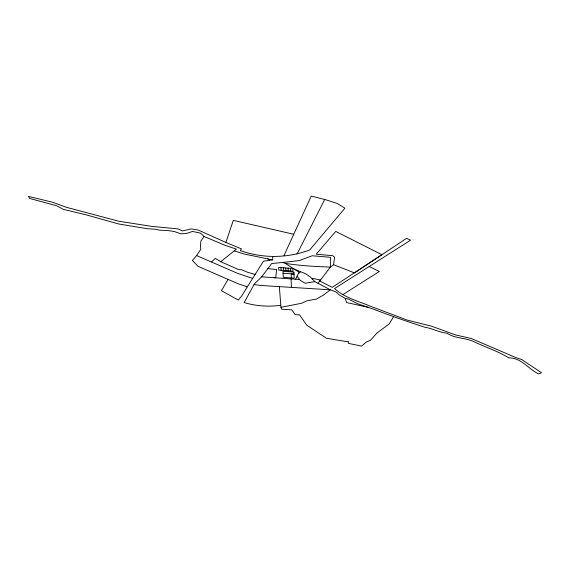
<?xml version="1.0" encoding="UTF-8"?>
<svg xmlns="http://www.w3.org/2000/svg" width="570" height="570" viewBox="0 0 570 570"><rect width="100%" height="100%" fill="white"/><g stroke="black" fill="none" stroke-linecap="round" stroke-linejoin="round"><path stroke-width="0.85" d="M333.607 264.715L334.569 257.191L332.738 255.695L316.193 254.191L335.766 231.42L381.921 254.697L332.239 287.351L319.756 280.974L330.393 267.088L333.607 264.715L354.504 272.902L406.609 238.31L410.486 240.234L334.54 288.577C344.294 297.504 357.661 300.917 369.617 305.933L407.108 320.055L431.704 326.247L455.508 334.918L471.205 338.473L515.615 357.468L521.913 359.663L541.5 372.73L538.6 373.949C528.247 368.876 521.457 357.782 508.811 357.867C497.574 350.921 484.842 347.059 472.986 341.216C464.55 337.654 454.903 338.516 447.087 333.265C439.392 332.467 432.644 328.455 425.07 327.308C407.899 321.772 390.628 315.759 373.949 309.339L357.768 303.789L348.612 299.136L345.27 298.324L339.927 295.424L335.766 291.854L330.393 289.831L314.882 281.68L310.358 276.92L305.499 273.721L294.334 269.147M283.945 255.652L311.263 196.052L325.848 199.792L337.134 203.433L344.928 208.164L309.702 249.952C287.515 258.324 262.699 258.595 240.326 250.593L241.388 248.876L225.863 242.435L233.308 220.362L293.742 234.277M295.623 279.222L299.1 272.196L285.235 263.326L282.449 262.471L271.669 263.547L261.666 276.835L254.455 283.903L244.131 302.528C255.866 306.154 268.627 306.966 280.796 305.285M296.991 254.113L324.715 199.5M247.202 286.746L238.388 283.867L228.014 279.386L221.409 290.714L238.274 300.019L241.381 296.407L263.418 261.21L272.424 259.87M393.656 316.607L389.153 323.938L376.841 333.137L370.472 340.247L366.232 342.093L361.587 346.118L348.348 343.368L348.363 341.202L347.372 341.758L326.446 338.252L306.731 325.178L299.571 314.861L295.21 314.683L291.733 309.831L281.644 309.225L280.953 307.301L279.35 286.639M228.014 279.386L198.089 266.333L192.411 260.533L196.593 255.567L200.854 249.254L200.398 245.869L200.968 240.911L204.103 236.507L225.407 245.456L236.422 249.126L220.747 261.701L215.396 258.402L211.449 261.887M318.053 283.183L320.468 280.048L313.799 278.58L312.153 278.915M298.395 273.629L300.547 271.74M342.876 294.612L379.271 271.484L369.232 266.496M280.953 307.301L301.338 303.318L307.073 300.768L316.464 299.058L323.582 295.004L330.393 289.831L261.516 285.499L254.049 284.63M314.882 281.68L305.1 283.226L300.084 280.219L297.113 276.222M282.449 262.471L299.314 260.576L312.239 255.759L330.415 257.305L330.393 267.088C315.26 266.525 300.119 265.784 285.235 263.326M283.069 273.244L293.999 274.006M294.006 274.263L291.185 274.063L291.363 277.911M261.666 276.835L299.464 279.492M274.056 277.711L275.673 277.825L276.642 269.532L267.857 268.613M272.702 256.543L272.766 259.956L243.974 253.942L234.22 250.857M367.942 307.28L346.581 302.542L345.27 298.324M255.146 274.512L247.423 272.189L241.31 269.646L238.794 269.681L220.747 261.701M252.71 278.431L237.69 273.401L196.593 255.567M225.863 242.435L198.246 230.059L191.249 228.876L182.657 230.936L177.712 228.841L151.848 226.397L118.574 221.181L66.255 207.259L52.639 202.25L28.5 196.408L29.633 198.438L56.9 205.848L63.313 209.34L86.184 214.854L118.703 223.989L147.252 228.698L155.696 229.283L159.514 230.166L167.737 230.494L174.498 231.584L180.754 233.8L186.369 233.529L192.546 231.427L200.469 233.123L204.103 236.507M267.722 258.68L269.631 260.162M280.967 267.644L281.138 270.266M283.34 267.807L283.497 270.429M285.713 267.971L285.855 270.593M288.085 268.135L288.221 270.757M290.458 268.299L290.586 270.921M291.113 278.908L291.391 287.401M292.83 268.463L278.595 267.48L278.773 270.102L292.944 271.085L292.83 268.463M293.913 272.089L282.948 271.327L283.311 277.348L294.17 278.103L293.913 272.089"/></g></svg>
